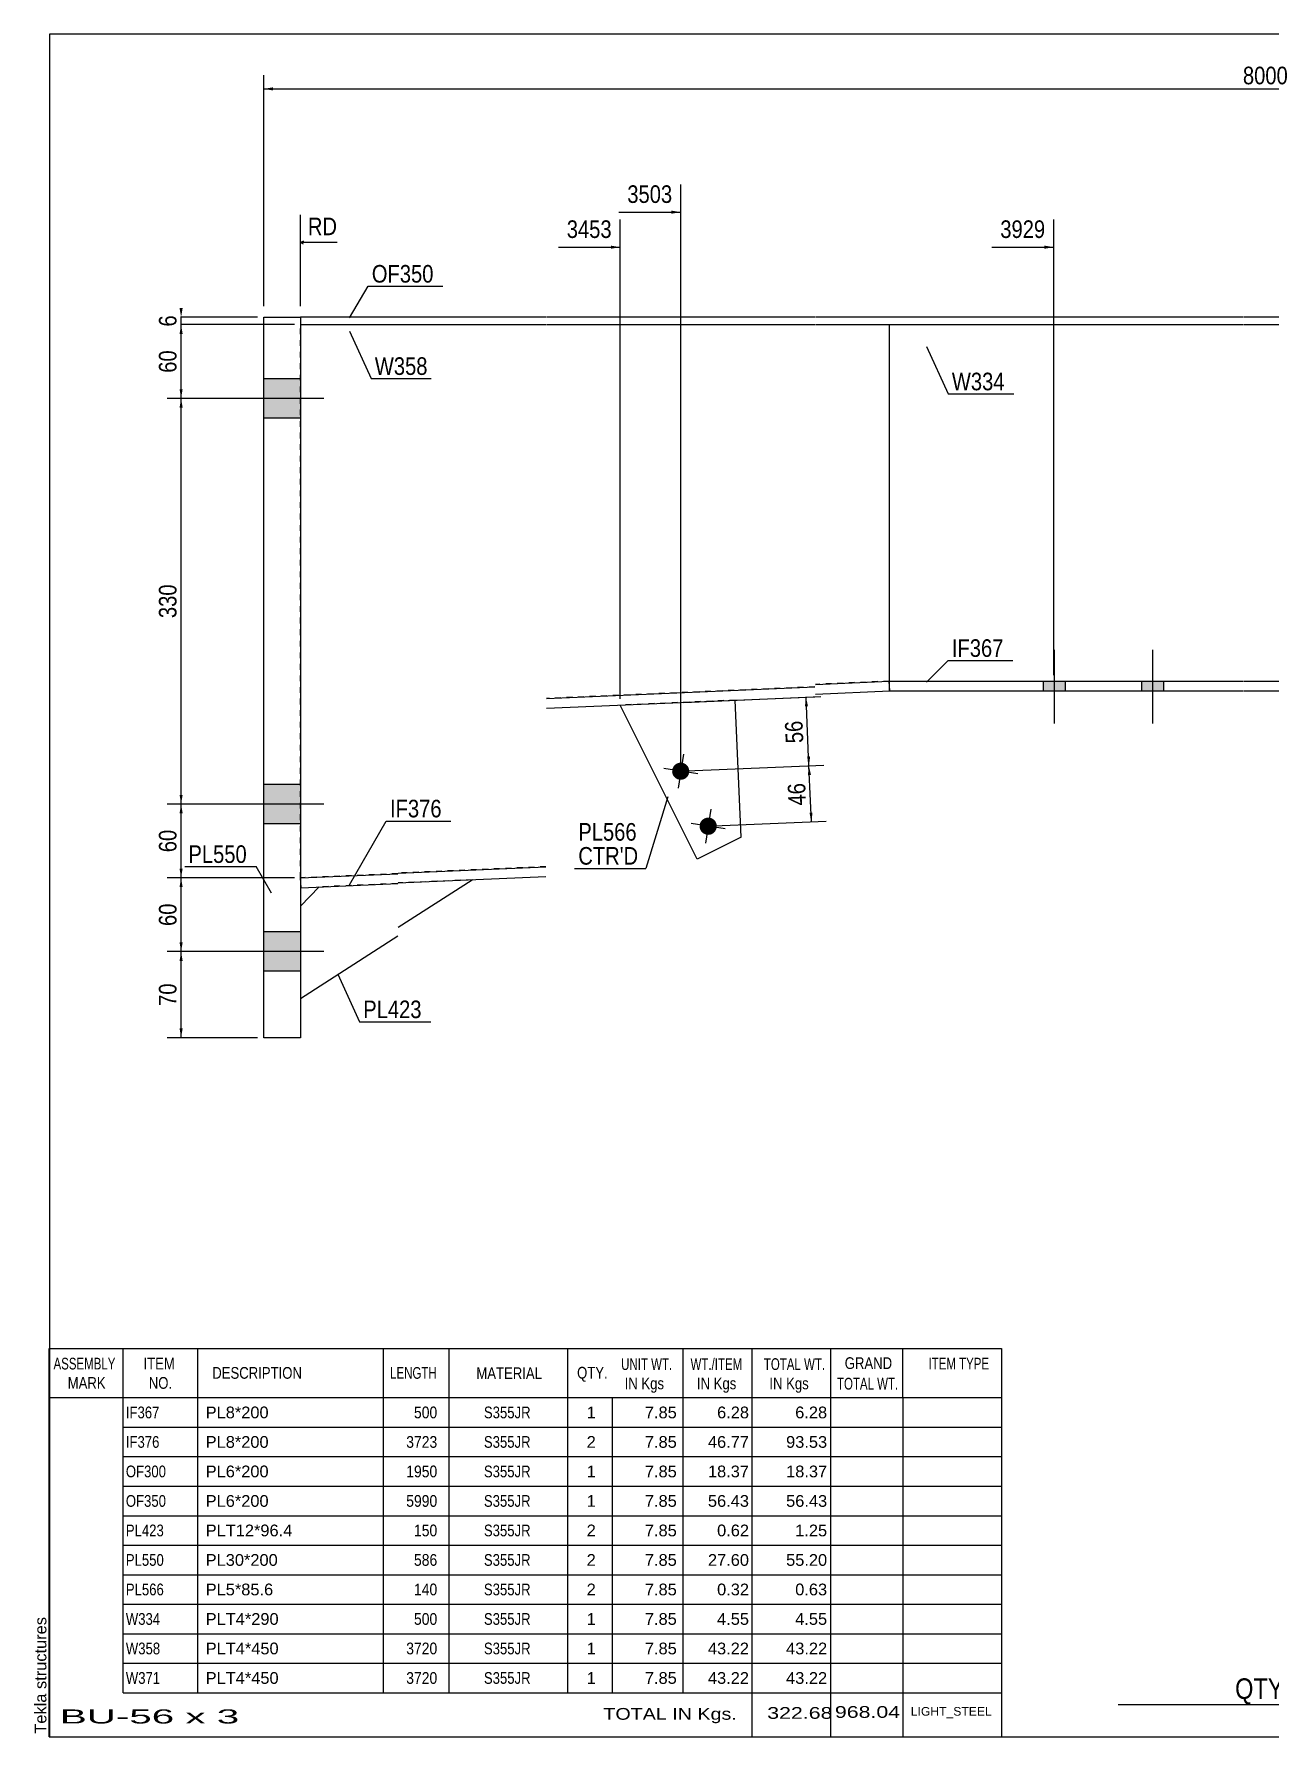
# Model space of a CAD drawing. Header units: millimetres. Extents: x -43 to 359, y -185 to 92.
# Drawn here: x -43.4 to 157.9, y -184.8 to 92.3 of the extents above; entities that cross this region are included whole.
import ezdxf

# ---------------------------------------------------------------- set-up
doc = ezdxf.new("R2010")
doc.units = ezdxf.units.MM
doc.linetypes.add('DXK_LINE_DOT1', pattern=[1.8814, 0.9407, -0.9407])
doc.styles.add('Arial', font='ARIAL.TTF', dxfattribs={"height": 0.2})
doc.styles.add('Arial Narrow', font='ARIALN.TTF', dxfattribs={"height": 0.2})

# ---------------------------------------------------------------- blocks, each defined once
blk = doc.blocks.new('Unknown-627302417-1211')
at = {"color": 5, "linetype": 'Continuous'}
for p, q in [((359.14, 92.27), (-40.86, 92.27)), ((-40.86, 92.27), (-40.86, -184.73)), ((359.14, -184.73), (359.14, 92.27)), ((-40.86, -184.73), (359.14, -184.73))]:
    blk.add_line(p, q, dxfattribs=at)
at = {"color": 174, "linetype": 'Continuous', "style": 'Arial'}
blk.add_text('Tekla structures', height=1.9102, rotation=90, dxfattribs=at).set_placement((-41.36, -184.23))
blk = doc.blocks.new('Part-627302417-1938 - 1232')
at = {"color": 2, "linetype": 'Continuous'}
for p, q in [((95.79, 45), (95.79, -13)), ((165.6, 45), (165.6, -13))]:
    blk.add_line(p, q, dxfattribs=at)
at = {"color": 7, "linetype": 'DXK_LINE_DOT1'}
for p, q in [((95.79, 45), (107.79, 45)), ((107.89, 45), (153.43, 45)), ((153.53, 45), (165.6, 45)), ((95.79, -13), (107.79, -13)), ((107.89, -13), (153.43, -13)), ((153.53, -13), (165.6, -13))]:
    blk.add_line(p, q, dxfattribs=at)
blk = doc.blocks.new('Part-627302417-1944 - 1232')
at = {"color": 2, "linetype": 'Continuous'}
for p, q in [((95.79, -13), (95.79, -14.6)), ((95.79, -13), (107.79, -13)), ((107.89, -13), (153.43, -13)), ((153.53, -13), (165.6, -13)), ((165.6, -13), (165.6, -14.6)), ((95.79, -14.6), (107.79, -14.6)), ((107.89, -14.6), (153.43, -14.6)), ((153.53, -14.6), (165.6, -14.6))]:
    blk.add_line(p, q, dxfattribs=at)
blk = doc.blocks.new('Part-627302417-1936 - 1232')
at = {"color": 2, "linetype": 'Continuous'}
for p, q in [((0, 46.2), (0, 45)), ((15.8, 46.2), (0, 46.2)), ((0, 45), (15.8, 45)), ((39.9, 46.2), (15.9, 46.2)), ((15.9, 45), (39.9, 45)), ((83.69, 46.2), (40, 46.2)), ((40, 45), (83.69, 45)), ((107.79, 46.2), (83.79, 46.2)), ((83.79, 45), (107.79, 45)), ((153.43, 46.2), (107.89, 46.2)), ((107.89, 45), (153.43, 45)), ((177.6, 46.2), (153.53, 46.2)), ((153.53, 45), (177.6, 45)), ((221.39, 46.2), (177.7, 46.2)), ((177.7, 45), (221.39, 45)), ((233.49, 46.2), (221.49, 46.2)), ((221.49, 45), (233.49, 45)), ((233.49, 45), (233.49, 46.2))]:
    blk.add_line(p, q, dxfattribs=at)
blk = doc.blocks.new('Part-627302417-1942 - 1232')
at = {"color": 2, "linetype": 'Continuous'}
for p, q in [((83.79, -13.52), (95.79, -13)), ((95.86, -14.6), (95.79, -13)), ((40, -15.81), (83.69, -13.93)), ((40, -17.41), (83.69, -15.53)), ((83.79, -15.12), (95.86, -14.6)), ((0, -45), (15.8, -44.32)), ((15.9, -44.23), (39.9, -43.19)), ((0.07, -46.6), (0, -45)), ((0.07, -46.6), (15.8, -45.92)), ((15.9, -45.83), (39.9, -44.8))]:
    blk.add_line(p, q, dxfattribs=at)
blk = doc.blocks.new('Part-627302417-1952 - 1232')
at = {"color": 7, "linetype": 'DXK_LINE_DOT1'}
blk.add_line((70.73, -16.09), (52, -16.9), dxfattribs=at)
at = {"color": 2, "linetype": 'Continuous'}
for p, q in [((71.69, -38.39), (70.73, -16.09)), ((64.53, -41.97), (52, -16.9)), ((71.69, -38.39), (64.53, -41.97))]:
    blk.add_line(p, q, dxfattribs=at)
blk = doc.blocks.new('Part-627302417-1958 - 1232')
at = {"color": 2, "linetype": 'Continuous'}
for p, q in [((-6, 46.2), (0, 46.2)), ((-6, -71), (-6, 46.2)), ((0, 46.2), (0, -71)), ((0, -71), (-6, -71))]:
    blk.add_line(p, q, dxfattribs=at)
blk = doc.blocks.new('Part-627302417-1961 - 1232')
at = {"color": 2, "linetype": 'Continuous'}
for p, q in [((3, -46.47), (0, -49.6)), ((15.9, -53.04), (27.9, -45.31)), ((0, -64.6), (15.8, -54.43))]:
    blk.add_line(p, q, dxfattribs=at)
at = {"color": 7, "linetype": 'DXK_LINE_DOT1'}
for p, q in [((15.8, -45.92), (3, -46.47)), ((27.9, -45.31), (15.9, -45.83)), ((0, -49.6), (0, -64.6))]:
    blk.add_line(p, q, dxfattribs=at)
blk = doc.blocks.new('Part-627302417-1963 - 1232')
at = {"color": 7, "linetype": 'DXK_LINE_DOT1'}
for p, q in [((0, -45), (0, 45)), ((0, 45), (15.8, 45)), ((15.9, 45), (39.9, 45)), ((40, 45), (83.69, 45)), ((83.79, 45), (95.79, 45)), ((95.79, -13), (83.79, -13.52)), ((83.69, -13.93), (40, -15.81)), ((15.8, -44.32), (0, -45)), ((39.9, -43.19), (15.9, -44.23))]:
    blk.add_line(p, q, dxfattribs=at)
at = {"color": 2, "linetype": 'Continuous'}
blk.add_line((95.79, 45), (95.79, -13), dxfattribs=at)
blk = doc.blocks.new('Bolt-627302417-1965 - 1232')
at = {"linetype": 'Continuous'}
for points in [[(124.46, -13), (120.86, -13), (120.86, -14.6), (124.46, -14.6)], [(124.46, -13), (120.86, -13), (120.86, -14.6), (124.46, -14.6)], [(140.46, -13), (136.86, -13), (136.86, -14.6), (140.46, -14.6)], [(140.46, -13), (136.86, -13), (136.86, -14.6), (140.46, -14.6)]]:
    blk.add_hatch(color=3, dxfattribs=at).paths.add_polyline_path(points)
at = {"color": 3, "linetype": 'Continuous'}
for p, q in [((122.66, -19.91), (122.66, -7.91)), ((122.66, -19.91), (122.66, -7.91)), ((138.66, -19.91), (138.66, -7.91)), ((138.66, -19.91), (138.66, -7.91)), ((120.86, -14.6), (120.86, -13)), ((120.86, -14.6), (120.86, -13)), ((124.46, -14.6), (124.46, -13)), ((124.46, -14.6), (124.46, -13)), ((136.86, -14.6), (136.86, -13)), ((136.86, -14.6), (136.86, -13)), ((140.46, -14.6), (140.46, -13)), ((140.46, -14.6), (140.46, -13))]:
    blk.add_line(p, q, dxfattribs=at)
blk = doc.blocks.new('Bolt-627302417-1971 - 1232')
at = {"linetype": 'Continuous'}
blk.add_hatch(color=3, dxfattribs=at).paths.add_polyline_path([(67.71, -36.82, -1), (64.94, -36.38, -1)])
at = {"color": 3, "linetype": 'Continuous'}
for p, q in [((66.76, -33.83), (65.88, -39.36)), ((69.09, -37.04), (63.56, -36.16))]:
    blk.add_line(p, q, dxfattribs=at)
blk = doc.blocks.new('Bolt-627302417-1972 - 1232')
at = {"linetype": 'Continuous'}
blk.add_hatch(color=3, dxfattribs=at).paths.add_polyline_path([(63.23, -27.88, -1), (60.47, -27.43, -1)])
at = {"color": 3, "linetype": 'Continuous'}
for p, q in [((62.29, -24.89), (61.41, -30.42)), ((64.62, -28.1), (59.09, -27.21))]:
    blk.add_line(p, q, dxfattribs=at)
blk = doc.blocks.new('Bolt-627302417-1976 - 1232')
at = {"linetype": 'Continuous'}
for points in [[(-6, 36.2), (-6, 29.8), (0, 29.8), (0, 36.2)], [(-6, 36.2), (-6, 29.8), (0, 29.8), (0, 36.2)], [(-6, -29.8), (-6, -36.2), (0, -36.2), (0, -29.8)], [(-6, -29.8), (-6, -36.2), (0, -36.2), (0, -29.8)], [(-6, -53.8), (-6, -60.2), (0, -60.2), (0, -53.8)], [(-6, -53.8), (-6, -60.2), (0, -60.2), (0, -53.8)]]:
    blk.add_hatch(color=3, dxfattribs=at).paths.add_polyline_path(points)
at = {"color": 3, "linetype": 'Continuous'}
for p, q in [((0, 36.2), (-6, 36.2)), ((0, 36.2), (-6, 36.2)), ((3.8, 33), (-20, 33)), ((3.8, 33), (-20, 33)), ((0, 29.8), (-6, 29.8)), ((0, 29.8), (-6, 29.8)), ((0, -29.8), (-6, -29.8)), ((0, -29.8), (-6, -29.8)), ((3.8, -33), (-20, -33)), ((3.8, -33), (-20, -33)), ((0, -36.2), (-6, -36.2)), ((0, -36.2), (-6, -36.2)), ((0, -53.8), (-6, -53.8)), ((0, -53.8), (-6, -53.8)), ((3.8, -57), (-20, -57)), ((3.8, -57), (-20, -57)), ((0, -60.2), (-6, -60.2)), ((0, -60.2), (-6, -60.2))]:
    blk.add_line(p, q, dxfattribs=at)
blk = doc.blocks.new('StraightDimension-627302417-4066 - 1232')
at = {"linetype": 'Continuous'}
for points in [[(-19.69, 43.5), (-19.44, 45), (-19.19, 43.5)], [(-19.19, 34.5), (-19.44, 33), (-19.69, 34.5)]]:
    blk.add_hatch(color=7, dxfattribs=at).paths.add_polyline_path(points)
at = {"color": 7, "linetype": 'Continuous'}
for p, q in [((-1, 45), (-21.69, 45)), ((-19.44, 33), (-19.44, 45)), ((-7, 33), (-21.69, 33))]:
    blk.add_line(p, q, dxfattribs=at)
at = {"color": 0}
blk.add_wipeout([(-19.59, 41.43), (-23.79, 41.43), (-23.79, 36.57), (-19.59, 36.57)], dxfattribs=at)
at = {"color": 3, "style": 'Arial Narrow'}
blk.add_text('60', height=2.863, rotation=90.0002, dxfattribs=at).set_placement((-20.19, 37.17))
blk = doc.blocks.new('StraightDimension-627302417-3039 - 1232')
at = {"linetype": 'Continuous'}
blk.add_hatch(color=7, dxfattribs=at).paths.add_polyline_path([(60.35, 63.55), (61.85, 63.3), (60.35, 63.05)])
at = {"color": 7, "linetype": 'Continuous'}
for p, q in [((61.85, -26.65), (61.85, 67.8)), ((51.79, 63.3), (61.85, 63.3))]:
    blk.add_line(p, q, dxfattribs=at)
at = {"color": 0}
blk.add_wipeout([(61.08, 64.2), (61.08, 68.4), (52.56, 68.4), (52.56, 64.2)], dxfattribs=at)
at = {"color": 3, "style": 'Arial Narrow'}
blk.add_text('3503', height=2.863, dxfattribs=at).set_placement((53.16, 64.8))
blk = doc.blocks.new('StraightDimension-627302417-3040 - 1232')
at = {"linetype": 'Continuous'}
blk.add_hatch(color=7, dxfattribs=at).paths.add_polyline_path([(50.5, 57.85), (52, 57.6), (50.5, 57.35)])
at = {"color": 7, "linetype": 'Continuous'}
for p, q in [((52, -15.9), (52, 62.1)), ((41.94, 57.6), (52, 57.6))]:
    blk.add_line(p, q, dxfattribs=at)
at = {"color": 0, "linetype": 'Continuous'}
blk.add_wipeout([(6.53, 58.95), (6.53, 63.15), (0.59, 63.15), (0.59, 58.95)], dxfattribs=at)
at = {"color": 7, "linetype": 'Continuous'}
for p, q in [((0, 48), (0, 62.85)), ((0.5, 58.6), (0, 58.35)), ((0.5, 58.1), (0, 58.35)), ((5.93, 58.35), (0, 58.35))]:
    blk.add_line(p, q, dxfattribs=at)
at = {"color": 3, "linetype": 'Continuous', "style": 'Arial Narrow'}
blk.add_text('RD', height=2.863, dxfattribs=at).set_placement((1.19, 59.55))
at = {"color": 0}
blk.add_wipeout([(51.22, 58.5), (51.22, 62.7), (42.71, 62.7), (42.71, 58.5)], dxfattribs=at)
at = {"color": 3, "style": 'Arial Narrow'}
blk.add_text('3453', height=2.863, dxfattribs=at).set_placement((43.31, 59.1))
blk = doc.blocks.new('StraightDimension-627302417-3486 - 1232')
at = {"linetype": 'Continuous'}
for points in [[(82.54, -28.27), (82.72, -26.76), (83.04, -28.24)], [(83.3, -34.37), (83.12, -35.88), (82.8, -34.39)]]:
    blk.add_hatch(color=7, dxfattribs=at).paths.add_polyline_path(points)
at = {"color": 7, "linetype": 'Continuous'}
for p, q in [((62.85, -27.61), (85.12, -26.65)), ((83.12, -35.88), (82.72, -26.76)), ((67.32, -36.56), (85.51, -35.77))]:
    blk.add_line(p, q, dxfattribs=at)
at = {"color": 0}
blk.add_wipeout([(82.67, -28.9), (78.47, -29.08), (78.68, -33.93), (82.88, -33.75)], dxfattribs=at)
at = {"color": 3, "style": 'Arial Narrow'}
blk.add_text('46', height=2.863, rotation=92.4639, dxfattribs=at).set_placement((82.25, -33.18))
blk = doc.blocks.new('StraightDimension-627302417-3485 - 1232')
at = {"linetype": 'Continuous'}
for points in [[(82.06, -17.1), (82.24, -15.59), (82.56, -17.08)], [(82.91, -25.25), (82.72, -26.76), (82.41, -25.27)]]:
    blk.add_hatch(color=7, dxfattribs=at).paths.add_polyline_path(points)
at = {"color": 7, "linetype": 'Continuous'}
for p, q in [((62.37, -16.45), (84.64, -15.49)), ((82.72, -26.76), (82.24, -15.59)), ((62.85, -27.61), (85.12, -26.65))]:
    blk.add_line(p, q, dxfattribs=at)
at = {"color": 0}
blk.add_wipeout([(82.23, -18.76), (78.03, -18.94), (78.24, -23.79), (82.44, -23.61)], dxfattribs=at)
at = {"color": 3, "style": 'Arial Narrow'}
blk.add_text('56', height=2.863, rotation=92.4639, dxfattribs=at).set_placement((81.81, -23.03))
blk = doc.blocks.new('StraightDimension-627302417-2686 - 1232')
at = {"linetype": 'Continuous'}
for points in [[(-4.5, 83.1), (-6, 83.35), (-4.5, 83.6)], [(318.48, 83.6), (319.98, 83.35), (318.48, 83.1)]]:
    blk.add_hatch(color=7, dxfattribs=at).paths.add_polyline_path(points)
at = {"color": 7, "linetype": 'Continuous'}
for p, q in [((-6, 48), (-6, 85.6)), ((-6, 83.35), (319.98, 83.35)), ((319.98, 48), (319.98, 85.6))]:
    blk.add_line(p, q, dxfattribs=at)
at = {"color": 0}
blk.add_wipeout([(161.25, 83.5), (161.25, 87.7), (152.73, 87.7), (152.73, 83.5)], dxfattribs=at)
at = {"color": 3, "style": 'Arial Narrow'}
blk.add_text('8000', height=2.863, dxfattribs=at).set_placement((153.33, 84.1))
blk = doc.blocks.new('StraightDimension-627302417-3038 - 1232')
at = {"linetype": 'Continuous'}
blk.add_hatch(color=7, dxfattribs=at).paths.add_polyline_path([(121.04, 57.85), (122.54, 57.6), (121.04, 57.35)])
at = {"color": 7, "linetype": 'Continuous'}
for p, q in [((122.54, -12), (122.54, 62.1)), ((112.48, 57.6), (122.54, 57.6))]:
    blk.add_line(p, q, dxfattribs=at)
at = {"color": 0}
blk.add_wipeout([(121.77, 58.5), (121.77, 62.7), (113.25, 62.7), (113.25, 58.5)], dxfattribs=at)
at = {"color": 3, "style": 'Arial Narrow'}
blk.add_text('3929', height=2.863, dxfattribs=at).set_placement((113.85, 59.1))
blk = doc.blocks.new('StraightDimension-627302417-4069 - 1232')
at = {"linetype": 'Continuous'}
for points in [[(-19.69, -46.5), (-19.44, -45), (-19.19, -46.5)], [(-19.19, -55.5), (-19.44, -57), (-19.69, -55.5)]]:
    blk.add_hatch(color=7, dxfattribs=at).paths.add_polyline_path(points)
at = {"color": 7, "linetype": 'Continuous'}
for p, q in [((-1, -45), (-21.69, -45)), ((-19.44, -57), (-19.44, -45)), ((-7, -57), (-21.69, -57))]:
    blk.add_line(p, q, dxfattribs=at)
at = {"color": 0}
blk.add_wipeout([(-19.59, -48.57), (-23.79, -48.57), (-23.79, -53.43), (-19.59, -53.43)], dxfattribs=at)
at = {"color": 3, "style": 'Arial Narrow'}
blk.add_text('60', height=2.863, rotation=90.0002, dxfattribs=at).set_placement((-20.19, -52.83))
blk = doc.blocks.new('StraightDimension-627302417-4065 - 1232')
at = {"linetype": 'Continuous'}
for points in [[(-19.19, 47.7), (-19.44, 46.2), (-19.69, 47.7)], [(-19.69, 43.5), (-19.44, 45), (-19.19, 43.5)]]:
    blk.add_hatch(color=7, dxfattribs=at).paths.add_polyline_path(points)
at = {"color": 7, "linetype": 'Continuous'}
for p, q in [((-7, 46.2), (-21.69, 46.2)), ((-1, 45), (-21.69, 45)), ((-19.44, 45), (-19.44, 46.2))]:
    blk.add_line(p, q, dxfattribs=at)
at = {"color": 0}
blk.add_wipeout([(-19.59, 47.11), (-23.79, 47.11), (-23.79, 44.09), (-19.59, 44.09)], dxfattribs=at)
at = {"color": 3, "style": 'Arial Narrow'}
blk.add_text('6', height=2.86, rotation=90.0002, dxfattribs=at).set_placement((-20.19, 44.69))
blk = doc.blocks.new('StraightDimension-627302417-4067 - 1232')
at = {"linetype": 'Continuous'}
for points in [[(-19.69, 31.5), (-19.44, 33), (-19.19, 31.5)], [(-19.19, -31.5), (-19.44, -33), (-19.69, -31.5)]]:
    blk.add_hatch(color=7, dxfattribs=at).paths.add_polyline_path(points)
at = {"color": 7, "linetype": 'Continuous'}
for p, q in [((-7, 33), (-21.69, 33)), ((-19.44, -33), (-19.44, 33)), ((-7, -33), (-21.69, -33))]:
    blk.add_line(p, q, dxfattribs=at)
at = {"color": 0}
blk.add_wipeout([(-19.59, 3.34), (-23.79, 3.34), (-23.79, -3.34), (-19.59, -3.34)], dxfattribs=at)
at = {"color": 3, "style": 'Arial Narrow'}
blk.add_text('330', height=2.863, rotation=90.0002, dxfattribs=at).set_placement((-20.19, -2.74))
blk = doc.blocks.new('StraightDimension-627302417-4068 - 1232')
at = {"linetype": 'Continuous'}
for points in [[(-19.69, -34.5), (-19.44, -33), (-19.19, -34.5)], [(-19.19, -43.5), (-19.44, -45), (-19.69, -43.5)]]:
    blk.add_hatch(color=7, dxfattribs=at).paths.add_polyline_path(points)
at = {"color": 7, "linetype": 'Continuous'}
for p, q in [((-7, -33), (-21.69, -33)), ((-19.44, -45), (-19.44, -33)), ((-1, -45), (-21.69, -45))]:
    blk.add_line(p, q, dxfattribs=at)
at = {"color": 0}
blk.add_wipeout([(-19.59, -36.57), (-23.79, -36.57), (-23.79, -41.43), (-19.59, -41.43)], dxfattribs=at)
at = {"color": 3, "style": 'Arial Narrow'}
blk.add_text('60', height=2.863, rotation=90.0002, dxfattribs=at).set_placement((-20.19, -40.83))
blk = doc.blocks.new('StraightDimension-627302417-4070 - 1232')
at = {"linetype": 'Continuous'}
for points in [[(-19.69, -58.5), (-19.44, -57), (-19.19, -58.5)], [(-19.19, -69.5), (-19.44, -71), (-19.69, -69.5)]]:
    blk.add_hatch(color=7, dxfattribs=at).paths.add_polyline_path(points)
at = {"color": 7, "linetype": 'Continuous'}
for p, q in [((-7, -57), (-21.69, -57)), ((-19.44, -71), (-19.44, -57)), ((-7, -71), (-21.69, -71))]:
    blk.add_line(p, q, dxfattribs=at)
at = {"color": 0}
blk.add_wipeout([(-19.59, -61.57), (-23.79, -61.57), (-23.79, -66.43), (-19.59, -66.43)], dxfattribs=at)
at = {"color": 3, "style": 'Arial Narrow'}
blk.add_text('70', height=2.863, rotation=90.0002, dxfattribs=at).set_placement((-20.19, -65.83))
blk = doc.blocks.new('CBS_CALLOFF-627302417-4440')
at = {"color": 7, "linetype": 'Continuous'}
blk.add_line((133.02, -179.46), (249.25, -179.48), dxfattribs=at)
at = {"color": 3, "linetype": 'Continuous', "style": 'Arial Narrow'}
blk.add_text('QTY= 3 Nos.      MEZZ BEAM     MKD : BU-56', height=3.3405, dxfattribs=at).set_placement((152.06, -178.57))
blk = doc.blocks.new('CBS_BOM-627302417-4439')
at = {"color": 7, "linetype": 'Continuous'}
for p, q in [((-40.89, -129.56), (-40.89, -121.56)), ((-40.88, -121.56), (114.03, -121.56)), ((-28.89, -129.56), (-28.89, -121.56)), ((-16.7, -129.56), (-16.7, -121.56)), ((13.47, -129.56), (13.47, -121.56)), ((24.15, -129.56), (24.15, -121.56)), ((43.46, -129.56), (43.46, -121.56)), ((62.27, -129.56), (62.27, -121.56)), ((73.48, -129.56), (73.48, -121.56)), ((86.26, -129.56), (86.26, -121.56)), ((98.01, -129.56), (98.01, -121.56)), ((114.04, -121.57), (114.03, -129.55)), ((-40.89, -129.56), (114.04, -129.56)), ((-40.89, -134.36), (-40.89, -129.56)), ((-28.89, -134.36), (-28.89, -129.56)), ((-16.7, -134.36), (-16.7, -129.56)), ((13.47, -134.36), (13.47, -129.56)), ((24.15, -134.36), (24.15, -129.56)), ((43.46, -134.36), (43.46, -129.56)), ((50.73, -134.36), (50.73, -129.56)), ((62.27, -134.36), (62.27, -129.56)), ((73.48, -134.36), (73.48, -129.56)), ((86.26, -134.36), (86.26, -129.56)), ((98.03, -134.36), (98.03, -129.56)), ((114.04, -129.56), (114.04, -134.36)), ((-40.89, -139.16), (-40.89, -134.36)), ((-28.89, -134.36), (114.04, -134.36)), ((-28.89, -139.16), (-28.89, -134.36)), ((-16.7, -139.16), (-16.7, -134.36)), ((13.47, -139.16), (13.47, -134.36)), ((24.15, -139.16), (24.15, -134.36)), ((43.46, -139.16), (43.46, -134.36)), ((50.73, -139.16), (50.73, -134.36)), ((62.27, -139.16), (62.27, -134.36)), ((73.48, -139.16), (73.48, -134.36)), ((86.26, -139.16), (86.26, -134.36)), ((98.03, -139.16), (98.03, -134.36)), ((114.04, -134.36), (114.04, -139.16)), ((-40.89, -143.96), (-40.89, -139.16)), ((-28.89, -139.16), (114.04, -139.16)), ((-28.89, -143.96), (-28.89, -139.16)), ((-16.7, -143.96), (-16.7, -139.16)), ((13.47, -143.96), (13.47, -139.16)), ((24.15, -143.96), (24.15, -139.16)), ((43.46, -143.96), (43.46, -139.16)), ((50.73, -143.96), (50.73, -139.16)), ((62.27, -143.96), (62.27, -139.16)), ((73.48, -143.96), (73.48, -139.16)), ((86.26, -143.96), (86.26, -139.16)), ((98.03, -143.96), (98.03, -139.16)), ((114.04, -139.16), (114.04, -143.96)), ((-40.89, -148.76), (-40.89, -143.96)), ((-28.89, -143.96), (114.04, -143.96)), ((-28.89, -148.76), (-28.89, -143.96)), ((-16.7, -148.76), (-16.7, -143.96)), ((13.47, -148.76), (13.47, -143.96)), ((24.15, -148.76), (24.15, -143.96)), ((43.46, -148.76), (43.46, -143.96)), ((50.73, -148.76), (50.73, -143.96)), ((62.27, -148.76), (62.27, -143.96)), ((73.48, -148.76), (73.48, -143.96)), ((86.26, -148.76), (86.26, -143.96)), ((98.03, -148.76), (98.03, -143.96)), ((114.04, -143.96), (114.04, -148.76)), ((-40.89, -153.56), (-40.89, -148.76)), ((-28.89, -148.76), (114.04, -148.76)), ((-28.89, -153.56), (-28.89, -148.76)), ((-16.7, -153.56), (-16.7, -148.76)), ((13.47, -153.56), (13.47, -148.76)), ((24.15, -153.56), (24.15, -148.76)), ((43.46, -153.56), (43.46, -148.76)), ((50.73, -153.56), (50.73, -148.76)), ((62.27, -153.56), (62.27, -148.76)), ((73.48, -153.56), (73.48, -148.76)), ((86.26, -153.56), (86.26, -148.76)), ((98.03, -153.56), (98.03, -148.76)), ((114.04, -148.76), (114.04, -153.56)), ((-40.89, -158.36), (-40.89, -153.56)), ((-28.89, -153.56), (114.04, -153.56)), ((-28.89, -158.36), (-28.89, -153.56)), ((-16.7, -158.36), (-16.7, -153.56)), ((13.47, -158.36), (13.47, -153.56)), ((24.15, -158.36), (24.15, -153.56)), ((43.46, -158.36), (43.46, -153.56)), ((50.73, -158.36), (50.73, -153.56)), ((62.27, -158.36), (62.27, -153.56)), ((73.48, -158.36), (73.48, -153.56)), ((86.26, -158.36), (86.26, -153.56)), ((98.03, -158.36), (98.03, -153.56)), ((114.04, -153.56), (114.04, -158.36)), ((-40.89, -163.16), (-40.89, -158.36)), ((-28.89, -158.36), (114.04, -158.36)), ((-28.89, -163.16), (-28.89, -158.36)), ((-16.7, -163.16), (-16.7, -158.36)), ((13.47, -163.16), (13.47, -158.36)), ((24.15, -163.16), (24.15, -158.36)), ((43.46, -163.16), (43.46, -158.36)), ((50.73, -163.16), (50.73, -158.36)), ((62.27, -163.16), (62.27, -158.36)), ((73.48, -163.16), (73.48, -158.36)), ((86.26, -163.16), (86.26, -158.36)), ((98.03, -163.16), (98.03, -158.36)), ((114.04, -158.36), (114.04, -163.16)), ((-40.89, -167.96), (-40.89, -163.16)), ((-28.89, -163.16), (114.04, -163.16)), ((-28.89, -167.96), (-28.89, -163.16)), ((-16.7, -167.96), (-16.7, -163.16)), ((13.47, -167.96), (13.47, -163.16)), ((24.15, -167.96), (24.15, -163.16)), ((43.46, -167.96), (43.46, -163.16)), ((50.73, -167.96), (50.73, -163.16)), ((62.27, -167.96), (62.27, -163.16)), ((73.48, -167.96), (73.48, -163.16)), ((86.26, -167.96), (86.26, -163.16)), ((98.03, -167.96), (98.03, -163.16)), ((114.04, -163.16), (114.04, -167.96)), ((-40.89, -172.76), (-40.89, -167.96)), ((-28.89, -167.96), (114.04, -167.96)), ((-28.89, -172.76), (-28.89, -167.96)), ((-16.7, -172.76), (-16.7, -167.96)), ((13.47, -172.76), (13.47, -167.96)), ((24.15, -172.76), (24.15, -167.96)), ((43.46, -172.76), (43.46, -167.96)), ((50.73, -172.76), (50.73, -167.96)), ((62.27, -172.76), (62.27, -167.96)), ((73.48, -172.76), (73.48, -167.96)), ((86.26, -172.76), (86.26, -167.96)), ((98.03, -172.76), (98.03, -167.96)), ((114.04, -167.96), (114.04, -172.76)), ((-40.89, -177.56), (-40.89, -172.76)), ((-28.89, -172.76), (114.04, -172.76)), ((-28.89, -177.56), (-28.89, -172.76)), ((-16.7, -177.56), (-16.7, -172.76)), ((13.47, -177.56), (13.47, -172.76)), ((24.15, -177.56), (24.15, -172.76)), ((43.46, -177.56), (43.46, -172.76)), ((50.73, -177.56), (50.73, -172.76)), ((62.27, -177.56), (62.27, -172.76)), ((73.48, -177.56), (73.48, -172.76)), ((86.26, -177.56), (86.26, -172.76)), ((98.03, -177.56), (98.03, -172.76)), ((114.04, -172.76), (114.04, -177.56)), ((-40.89, -184.76), (-40.89, -177.58)), ((-28.89, -177.56), (114.04, -177.56)), ((73.48, -184.76), (73.48, -177.58)), ((86.26, -184.76), (86.26, -177.58)), ((98.07, -184.76), (98.07, -177.58)), ((114.04, -177.56), (114.04, -184.76)), ((-40.89, -184.76), (114.04, -184.76))]:
    blk.add_line(p, q, dxfattribs=at)
at = {"color": 3, "linetype": 'Continuous', "style": 'Arial'}
for s, height, width, p in [('ASSEMBLY', 1.91, 0.7, (-40.2, -124.98)), ('ITEM', 1.91, 0.8, (-25.56, -124.98)), ('DESCRIPTION', 1.9102, 0.8, (-14.37, -126.49)), ('LENGTH', 1.91, 0.7, (14.57, -126.49)), ('MATERIAL', 1.91, 0.8, (28.6, -126.54)), ('QTY.', 1.91, 0.8, (44.99, -126.46)), ('UNIT WT.', 1.91, 0.7, (52.16, -125.06)), ('WT./ITEM', 1.91, 0.7, (63.45, -125.06)), ('TOTAL WT.', 1.91, 0.7, (75.38, -125.06)), ('GRAND', 1.91, 0.8, (88.54, -124.9)), ('ITEM TYPE', 1.91, 0.7, (102.17, -124.98)), ('MARK', 1.91, 0.8, (-37.89, -128.12)), ('NO.', 1.91, 0.8, (-24.7, -128.12)), ('IN Kgs', 1.91, 0.8, (52.73, -128.2)), ('IN Kgs', 1.91, 0.8, (64.49, -128.2)), ('IN Kgs', 1.91, 0.8, (76.28, -128.2)), ('TOTAL WT.', 1.91, 0.7, (87.28, -128.24))]:
    blk.add_text(s, height=height, dxfattribs=dict(at, width=width)).set_placement(p)
at = {"color": 7, "linetype": 'Continuous', "style": 'Arial'}
for s, width, p in [('IF367', 0.8, (-28.43, -132.92)), ('500', 0.85, (18.45, -132.92)), ('S355JR', 0.8, (29.83, -132.92)), ('IF376', 0.8, (-28.43, -137.72)), ('3723', 0.85, (17.19, -137.72)), ('S355JR', 0.8, (29.83, -137.72)), ('OF300', 0.8, (-28.43, -142.52)), ('1950', 0.85, (17.19, -142.52)), ('S355JR', 0.8, (29.83, -142.52)), ('OF350', 0.8, (-28.43, -147.32)), ('5990', 0.85, (17.19, -147.32)), ('S355JR', 0.8, (29.83, -147.32)), ('PL423', 0.8, (-28.43, -152.12)), ('150', 0.85, (18.45, -152.12)), ('S355JR', 0.8, (29.83, -152.12)), ('PL550', 0.8, (-28.43, -156.92)), ('586', 0.85, (18.45, -156.92)), ('S355JR', 0.8, (29.83, -156.92)), ('PL566', 0.8, (-28.43, -161.72)), ('140', 0.85, (18.45, -161.72)), ('S355JR', 0.8, (29.83, -161.72)), ('W334', 0.8, (-28.43, -166.52)), ('500', 0.85, (18.45, -166.52)), ('S355JR', 0.8, (29.83, -166.52)), ('W358', 0.8, (-28.43, -171.32)), ('3720', 0.85, (17.19, -171.32)), ('S355JR', 0.8, (29.83, -171.32)), ('W371', 0.8, (-28.43, -176.12)), ('3720', 0.85, (17.19, -176.12)), ('S355JR', 0.8, (29.83, -176.12))]:
    blk.add_text(s, height=1.91, dxfattribs=dict(at, width=width)).set_placement(p)
for s, p in [('PL8*200', (-15.44, -132.92)), ('1', (46.55, -132.92)), ('7.85', (56.02, -132.92)), ('6.28', (67.77, -132.92)), ('6.28', (80.48, -132.92)), ('PL8*200', (-15.44, -137.72)), ('2', (46.55, -137.72)), ('7.85', (56.02, -137.72)), ('46.77', (66.28, -137.72)), ('93.53', (79, -137.72)), ('PL6*200', (-15.44, -142.52)), ('1', (46.55, -142.52)), ('7.85', (56.02, -142.52)), ('18.37', (66.28, -142.52)), ('18.37', (79, -142.52)), ('PL6*200', (-15.44, -147.32)), ('1', (46.55, -147.32)), ('7.85', (56.02, -147.32)), ('56.43', (66.28, -147.32)), ('56.43', (79, -147.32)), ('PLT12*96.4', (-15.44, -152.12)), ('2', (46.55, -152.12)), ('7.85', (56.02, -152.12)), ('0.62', (67.77, -152.12)), ('1.25', (80.48, -152.12)), ('PL30*200', (-15.44, -156.92)), ('2', (46.55, -156.92)), ('7.85', (56.02, -156.92)), ('27.60', (66.28, -156.92)), ('55.20', (79, -156.92)), ('PL5*85.6', (-15.44, -161.72)), ('2', (46.55, -161.72)), ('7.85', (56.02, -161.72)), ('0.32', (67.77, -161.72)), ('0.63', (80.48, -161.72)), ('PLT4*290', (-15.44, -166.52)), ('1', (46.55, -166.52)), ('7.85', (56.02, -166.52)), ('4.55', (67.77, -166.52)), ('4.55', (80.48, -166.52)), ('PLT4*450', (-15.44, -171.32)), ('1', (46.55, -171.32)), ('7.85', (56.02, -171.32)), ('43.22', (66.28, -171.32)), ('43.22', (79, -171.32)), ('PLT4*450', (-15.44, -176.12)), ('1', (46.55, -176.12)), ('7.85', (56.02, -176.12)), ('43.22', (66.28, -176.12)), ('43.22', (79, -176.12))]:
    blk.add_text(s, height=1.91, dxfattribs=at).set_placement(p)
at = {"color": 6, "linetype": 'Continuous', "style": 'Arial'}
for s, height, width, p in [('TOTAL IN Kgs.', 1.9102, 1.2, (49.27, -181.96)), ('322.68', 1.91, 1.3, (75.93, -181.81)), ('968.04', 1.91, 1.3, (86.94, -181.65)), ('BU-56 x 3', 2.292, 2.05, (-39.17, -182.57))]:
    blk.add_text(s, height=height, dxfattribs=dict(at, width=width)).set_placement(p)
blk.add_text('LIGHT_STEEL', height=1.4135, dxfattribs=at).set_placement((99.29, -181.3))
blk = doc.blocks.new('Mark-627302417-3547 - 1232')
at = {"color": 0}
blk.add_wipeout([(22.95, -35.16), (22.95, -32.16), (14.55, -32.16), (14.55, -35.16)], dxfattribs=at)
blk.add_wipeout([(22.95, -35.16), (22.95, -32.16), (14.55, -32.16), (14.55, -35.16)], dxfattribs=at)
at = {"color": 7, "linetype": 'Continuous'}
for p, q in [((7.95, -46.15), (13.95, -35.76)), ((13.95, -35.76), (24.45, -35.76))]:
    blk.add_line(p, q, dxfattribs=at)
at = {"color": 3, "style": 'Arial Narrow'}
blk.add_text('IF376', height=2.863, dxfattribs=at).set_placement((14.55, -35.16))
blk = doc.blocks.new('Mark-627302417-3538 - 1232')
at = {"color": 0}
blk.add_wipeout([(114.56, 34.32), (114.56, 37.32), (105.97, 37.32), (105.97, 34.32)], dxfattribs=at)
blk.add_wipeout([(114.56, 34.32), (114.56, 37.32), (105.97, 37.32), (105.97, 34.32)], dxfattribs=at)
at = {"color": 7, "linetype": 'Continuous'}
for p, q in [((101.84, 41.46), (105.37, 33.72)), ((105.37, 33.72), (116.06, 33.72))]:
    blk.add_line(p, q, dxfattribs=at)
at = {"color": 3, "style": 'Arial Narrow'}
blk.add_text('W334', height=2.863, dxfattribs=at).set_placement((105.97, 34.32))
blk = doc.blocks.new('Mark-627302417-3550 - 1232')
at = {"color": 0}
blk.add_wipeout([(114.38, -9.05), (114.38, -6.05), (105.97, -6.05), (105.97, -9.05)], dxfattribs=at)
blk.add_wipeout([(114.38, -9.05), (114.38, -6.05), (105.97, -6.05), (105.97, -9.05)], dxfattribs=at)
at = {"color": 7, "linetype": 'Continuous'}
for p, q in [((101.84, -13.18), (105.37, -9.65)), ((105.37, -9.65), (115.88, -9.65))]:
    blk.add_line(p, q, dxfattribs=at)
at = {"color": 3, "style": 'Arial Narrow'}
blk.add_text('IF367', height=2.863, dxfattribs=at).set_placement((105.97, -9.05))
blk = doc.blocks.new('Mark-627302417-3535 - 1232')
at = {"color": 0}
blk.add_wipeout([(21.63, 51.84), (21.63, 54.84), (11.59, 54.84), (11.59, 51.84)], dxfattribs=at)
blk.add_wipeout([(21.63, 51.84), (21.63, 54.84), (11.59, 54.84), (11.59, 51.84)], dxfattribs=at)
at = {"color": 7, "linetype": 'Continuous'}
for p, q in [((7.95, 46.1), (10.99, 51.24)), ((10.99, 51.24), (23.13, 51.24))]:
    blk.add_line(p, q, dxfattribs=at)
at = {"color": 3, "style": 'Arial Narrow'}
blk.add_text('OF350', height=2.863, dxfattribs=at).set_placement((11.59, 51.84))
blk = doc.blocks.new('Mark-627302417-3559 - 1232')
at = {"color": 0}
blk.add_wipeout([(54.7, -38.95), (54.7, -35.95), (45.19, -35.95), (45.19, -38.95)], dxfattribs=at)
blk.add_wipeout([(54.7, -38.95), (54.7, -35.95), (45.19, -35.95), (45.19, -38.95)], dxfattribs=at)
blk.add_wipeout([(54.95, -42.85), (54.95, -39.85), (45.19, -39.85), (45.19, -42.85)], dxfattribs=at)
blk.add_wipeout([(54.95, -42.85), (54.95, -39.85), (45.19, -39.85), (45.19, -42.85)], dxfattribs=at)
at = {"color": 7, "linetype": 'Continuous'}
for p in [(59.73, -31.81), (44.59, -43.45)]:
    blk.add_line(p, (56.2, -43.45), dxfattribs=at)
at = {"color": 3, "style": 'Arial Narrow'}
blk.add_text('PL566', height=2.863, dxfattribs=at).set_placement((45.19, -38.95))
at = {"color": 1, "style": 'Arial Narrow'}
blk.add_text("CTR'D", height=2.863, dxfattribs=at).set_placement((45.19, -42.85))
blk = doc.blocks.new('Mark-627302417-3568 - 1232')
at = {"color": 7, "linetype": 'Continuous'}
blk.add_line((-4.74, -47.5), (-7.24, -43.17), dxfattribs=at)
at = {"color": 0}
blk.add_wipeout([(-8.74, -42.57), (-8.74, -39.57), (-18.25, -39.57), (-18.25, -42.57)], dxfattribs=at)
blk.add_wipeout([(-8.74, -42.57), (-8.74, -39.57), (-18.25, -39.57), (-18.25, -42.57)], dxfattribs=at)
at = {"color": 7, "linetype": 'Continuous'}
blk.add_line((-18.85, -43.17), (-7.24, -43.17), dxfattribs=at)
at = {"color": 3, "style": 'Arial Narrow'}
blk.add_text('PL550', height=2.863, dxfattribs=at).set_placement((-18.25, -42.57))
blk = doc.blocks.new('Mark-627302417-3571 - 1232')
at = {"color": 0}
blk.add_wipeout([(19.69, -67.82), (19.69, -64.82), (10.19, -64.82), (10.19, -67.82)], dxfattribs=at)
blk.add_wipeout([(19.69, -67.82), (19.69, -64.82), (10.19, -64.82), (10.19, -67.82)], dxfattribs=at)
at = {"color": 7, "linetype": 'Continuous'}
for p, q in [((6.05, -60.68), (9.59, -68.42)), ((9.59, -68.42), (21.19, -68.42))]:
    blk.add_line(p, q, dxfattribs=at)
at = {"color": 3, "style": 'Arial Narrow'}
blk.add_text('PL423', height=2.863, dxfattribs=at).set_placement((10.19, -67.82))
blk = doc.blocks.new('Mark-627302417-3574 - 1232')
at = {"color": 0}
blk.add_wipeout([(20.67, 36.82), (20.67, 39.82), (12.08, 39.82), (12.08, 36.82)], dxfattribs=at)
blk.add_wipeout([(20.67, 36.82), (20.67, 39.82), (12.08, 39.82), (12.08, 36.82)], dxfattribs=at)
at = {"color": 7, "linetype": 'Continuous'}
for p, q in [((7.95, 43.95), (11.48, 36.22)), ((11.48, 36.22), (21.27, 36.22))]:
    blk.add_line(p, q, dxfattribs=at)
at = {"color": 3, "style": 'Arial Narrow'}
blk.add_text('W358', height=2.863, dxfattribs=at).set_placement((12.08, 36.82))

msp = doc.modelspace()

# ---------------------------------------------------------------- block references
for name in ['Unknown-627302417-1211', 'Part-627302417-1958 - 1232', 'Part-627302417-1936 - 1232', 'Part-627302417-1963 - 1232', 'Part-627302417-1938 - 1232', 'Bolt-627302417-1976 - 1232', 'Bolt-627302417-1965 - 1232', 'Part-627302417-1942 - 1232', 'Part-627302417-1944 - 1232', 'Part-627302417-1952 - 1232', 'Bolt-627302417-1972 - 1232', 'Bolt-627302417-1971 - 1232', 'Part-627302417-1961 - 1232', 'CBS_BOM-627302417-4439', 'CBS_CALLOFF-627302417-4440']:
    msp.add_blockref(name, (0, 0))

# ---------------------------------------------------------------- next in the draw order: block references
for name in ['StraightDimension-627302417-3039 - 1232', 'StraightDimension-627302417-4066 - 1232', 'Mark-627302417-3547 - 1232', 'Mark-627302417-3559 - 1232', 'StraightDimension-627302417-4069 - 1232', 'Mark-627302417-3571 - 1232']:
    msp.add_blockref(name, (0, 0))

# ---------------------------------------------------------------- next in the draw order: block references
for name in ['StraightDimension-627302417-3040 - 1232', 'StraightDimension-627302417-4067 - 1232', 'StraightDimension-627302417-3486 - 1232', 'StraightDimension-627302417-4070 - 1232']:
    msp.add_blockref(name, (0, 0))

# ---------------------------------------------------------------- next in the draw order: block references
for name in ['StraightDimension-627302417-2686 - 1232', 'Mark-627302417-3574 - 1232', 'StraightDimension-627302417-3485 - 1232', 'StraightDimension-627302417-4068 - 1232']:
    msp.add_blockref(name, (0, 0))

# ---------------------------------------------------------------- next in the draw order: block references
for name in ['StraightDimension-627302417-3038 - 1232', 'Mark-627302417-3535 - 1232', 'StraightDimension-627302417-4065 - 1232', 'Mark-627302417-3568 - 1232']:
    msp.add_blockref(name, (0, 0))

# ---------------------------------------------------------------- next in the draw order: block references
for name in ['Mark-627302417-3538 - 1232', 'Mark-627302417-3550 - 1232']:
    msp.add_blockref(name, (0, 0))

doc.saveas('drawing.dxf')
